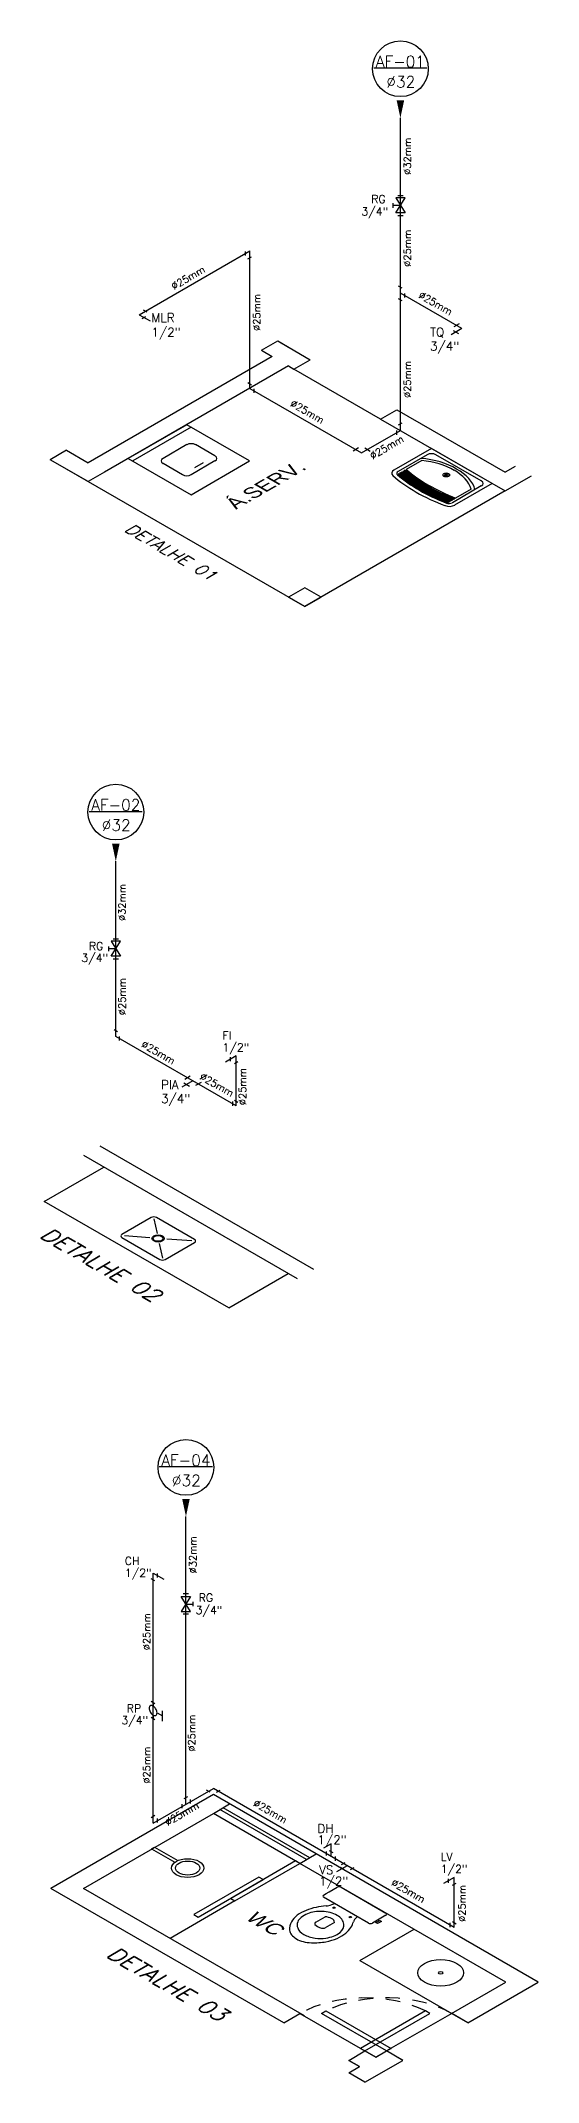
# Model space of a CAD drawing. Header units: millimetres. Extents: x 1936 to 2253, y 326 to 453.
# Drawn here: x 1961.42 to 1965.4, y 350.99 to 367.32 of the extents above; entities that cross this region are included whole.
import ezdxf
from ezdxf.enums import TextEntityAlignment as Align

# ---------------------------------------------------------------- set-up
doc = ezdxf.new("R2010")
doc.units = ezdxf.units.MM
doc.header["$LTSCALE"] = 0.5
doc.linetypes.add('DASHED2', pattern=[0.375, 0.25, -0.125])
for name, color, linetype in [('-HIDRO', 8, 'Continuous'), ('A-PEN-Y', 2, 'Continuous'), ('AF', 5, 'Continuous'), ('CONEXAO_AG_FRIA', 2, 'Continuous'), ('CONEXÃO_HIDRÁULICA', 2, 'Continuous'), ('Diametro', 2, 'Continuous'), ('Prumadas_L', 1, 'Continuous'), ('Prumadas_Q', 3, 'Continuous'), ('Prumadas_T', 2, 'Continuous')]:
    doc.layers.add(name, color=color, linetype=linetype)
doc.layers.add('E-PEN-C', color=4, linetype='Continuous', lineweight=15)
doc.styles.add('CARIMBO_DADOS', font='arial.ttf', dxfattribs={"height": 0.1})
doc.styles.add('ROMANS', font='romans')

# ---------------------------------------------------------------- blocks, each defined once
blk = doc.blocks.new('kl')
at = {"layer": '-HIDRO', "ltscale": 0.05}
for p, q in [((2.388, -0.771), (0.993, 0.624)), ((2.282, -0.877), (0.887, 0.518)), ((0.629, -0.002), (1.018, 0.387)), ((1.833, -1.205), (0.629, -0.002)), ((1.344, -0.198), (1.365, -0.364)), ((1.317, -0.412), (1.152, -0.391)), ((1.379, -0.475), (1.4, -0.64)), ((1.593, -0.447), (1.428, -0.426)), ((1.833, -1.205), (2.222, -0.816))]:
    blk.add_line(p, q, dxfattribs=at)
at = {"layer": '-HIDRO', "ltscale": 0.05, "flags": 128}
blk.add_lwpolyline([(1.61, -0.43), (1.361, -0.182, 0.414214), (1.327, -0.182), (1.135, -0.374, 0.414214), (1.135, -0.408), (1.384, -0.657, 0.414214), (1.417, -0.657), (1.61, -0.464, 0.414214)], format="xyb", close=True, dxfattribs=at)
at = {"layer": '-HIDRO', "ltscale": 0.05}
for radius in [0.04, 0.032]:
    blk.add_circle((1.372, -0.419), radius, dxfattribs=at)
at = {"layer": 'Prumadas_T', "style": 'ROMANS'}
blk.add_text('DETALHE 02', height=0.131, rotation=315, dxfattribs=at).set_placement((0.59, -0.4))
blk = doc.blocks.new('*U34', base_point=(2541.5, 289.3))
at = {"linetype": 'Continuous'}
blk.add_line((2532.6, 286.6), (2532.6, 292.1), dxfattribs=at)
for p, q in [((2541.5, 289.3), (2532.6, 289.3)), ((2535.8, 298.7), (2547.3, 280)), ((2535.8, 280), (2547.3, 298.7)), ((2547.3, 298.7), (2535.8, 298.7)), ((2538.2, 302), (2544.9, 302)), ((2547.3, 280), (2535.8, 280)), ((2538.2, 276.7), (2544.9, 276.7))]:
    blk.add_line(p, q)
blk = doc.blocks.new('NM')
at = {"layer": '-HIDRO'}
for p, q in [((0.166, 1.803), (0.272, 1.909)), ((0.272, 1.909), (0.484, 1.697)), ((0.272, 1.909), (0.342, 1.838)), ((0.166, 1.803), (0.236, 1.732)), ((0.236, 1.732), (-0.966, 0.53)), ((0.342, 1.626), (-0.86, 0.424)), ((0.342, 1.626), (0.378, 1.591)), ((0.342, 1.626), (0.378, 1.591)), ((0.378, 1.591), (0.484, 1.697)), ((0.943, 1.025), (0.378, 1.591)), ((0.943, 1.025), (1.05, 1.131)), ((1.05, 1.131), (1.757, 0.424)), ((-0.322, 0.962), (-0.704, 0.58)), ((-0.293, 0.934), (-0.675, 0.552)), ((0.088, 0.552), (-0.322, 0.962)), ((0.943, 1.025), (1.757, 0.212)), ((-1.107, 0.672), (-1.213, 0.566)), ((-1.107, 0.672), (-0.966, 0.53)), ((-0.322, 0.736), (-0.477, 0.58)), ((-0.138, 0.608), (-0.265, 0.736)), ((1.276, 0.693), (1.031, 0.448)), ((1.672, 0.297), (1.276, 0.693)), ((-0.966, 0.318), (-1.213, 0.566)), ((-0.704, 0.58), (-0.293, 0.17)), ((-0.138, 0.552), (-0.293, 0.396)), ((-0.293, 0.17), (0.088, 0.552)), ((1.247, 0.622), (1.058, 0.433)), ((1.213, 0.556), (1.111, 0.455)), ((1.601, 0.325), (1.304, 0.622)), ((0.448, -1.096), (-1.107, 0.459)), ((-0.86, 0.424), (-0.966, 0.318)), ((-0.35, 0.396), (-0.477, 0.524)), ((-0.216, 0.531), (-0.272, 0.474)), ((1.063, 0.407), (1.058, 0.402)), ((1.073, 0.417), (1.068, 0.412)), ((1.083, 0.427), (1.078, 0.422)), ((1.093, 0.437), (1.088, 0.432)), ((1.103, 0.447), (1.098, 0.442)), ((1.822, 0.489), (1.757, 0.424)), ((1.601, 0.269), (1.412, 0.079)), ((1.672, 0.297), (1.427, 0.052)), ((1.757, 0.212), (0.448, -1.096)), ((1.535, 0.234), (1.433, 0.132)), ((1.386, 0.084), (1.381, 0.079)), ((1.396, 0.094), (1.391, 0.089)), ((1.406, 0.104), (1.401, 0.099)), ((1.416, 0.114), (1.411, 0.109)), ((1.426, 0.124), (1.421, 0.119)), ((0.448, -0.884), (0.342, -0.99)), ((0.555, -0.99), (0.448, -0.884)), ((0.342, -0.99), (0.448, -1.096)), ((0.448, -1.096), (0.555, -0.99))]:
    blk.add_line(p, q, dxfattribs=at)
at = {"layer": '-HIDRO', "ltscale": 0.05}
blk.add_line((1.757, 0.212), (1.928, 0.383), dxfattribs=at)
at = {"layer": '-HIDRO'}
for radius in [0.0225, 0.011]:
    blk.add_circle((1.372, 0.393), radius, dxfattribs=at)
for centre, radius, start, end in [((-0.293, 0.707), 0.04, 45, 135), ((-0.449, 0.552), 0.04, 135, 225), ((-0.166, 0.58), 0.04, 315, 45), ((1.15, 0.188), 0.397, 43.2163, 81.789), ((1.146, 0.174), 0.388, 44.2963, 80.1797), ((1.276, 0.594), 0.04, 45, 135), ((1.066, 0.413), 0.05, 135, 213.2868), ((1.079, 0.411), 0.03, 135, 213.7018), ((2.049, 1.082), 1.202, 214.4577, 225.4155), ((2.049, 1.082), 1.195, 214.3953, 225.4155), ((2.049, 1.082), 1.188, 214.3321, 225.4155), ((2.049, 1.082), 1.181, 214.2681, 225.4155), ((2.049, 1.082), 1.174, 214.2033, 225.4155), ((2.049, 1.082), 1.167, 214.1378, 225.4155), ((2.049, 1.082), 1.16, 214.0715, 225.4155), ((2.049, 1.082), 1.153, 214.0043, 225.4155), ((2.049, 1.082), 1.146, 213.9363, 225.4155), ((2.049, 1.082), 1.139, 213.8675, 225.4155), ((2.052, 1.084), 1.132, 213.7978, 225.4155), ((1.153, 0.168), 0.388, 9.8203, 45.7037), ((1.167, 0.171), 0.397, 8.211, 46.7837), ((-0.322, 0.425), 0.04, 225, 315), ((2.013, 1.035), 1.183, 213.2868, 225), ((2.013, 1.035), 1.153, 213.7018, 225), ((2.061, 1.07), 1.139, 224.5845, 236.1325), ((2.063, 1.073), 1.132, 224.5845, 236.2022), ((1.573, 0.297), 0.04, 315, 45), ((2.013, 1.035), 1.183, 225, 236.7132), ((2.013, 1.035), 1.153, 225, 236.2982), ((2.061, 1.07), 1.202, 224.5845, 235.5423), ((2.061, 1.07), 1.195, 224.5845, 235.6047), ((2.061, 1.07), 1.188, 224.5845, 235.6679), ((2.061, 1.07), 1.181, 224.5845, 235.7319), ((2.061, 1.07), 1.174, 224.5845, 235.7967), ((2.061, 1.07), 1.167, 224.5845, 235.8622), ((2.061, 1.07), 1.16, 224.5845, 235.9285), ((2.061, 1.07), 1.153, 224.5845, 235.9957), ((2.061, 1.07), 1.146, 224.5845, 236.0637), ((1.392, 0.088), 0.05, 236.7132, 315), ((1.39, 0.1), 0.03, 236.2982, 315)]:
    blk.add_arc(centre, radius, start, end, dxfattribs=at)
at = {"layer": '-HIDRO', "style": 'CARIMBO_DADOS'}
blk.add_text('Á.SERV.', height=0.12, rotation=45, dxfattribs=at).set_placement((0.234, 0.234), align=Align.CENTER)
at = {"layer": 'Diametro', "style": 'ROMANS'}
blk.add_text('DETALHE 01', height=0.1, rotation=315, dxfattribs=at).set_placement((-0.451, -0.523), align=Align.CENTER)
blk = doc.blocks.new('FGTT')
at = {"layer": '-HIDRO'}
for p, q in [((-0.399, 1.775), (-1.46, 0.714)), ((0.272, 1.103), (-0.399, 1.775)), ((-0.399, 1.562), (-0.293, 1.669)), ((0.166, 0.997), (-0.399, 1.562)), ((-0.802, 1.16), (-0.783, 1.179)), ((-0.802, 1.16), (-0.651, 1.009)), ((-0.783, 1.179), (-0.632, 1.028)), ((0.166, 0.997), (0.272, 1.103)), ((0.663, 0.329), (0.655, 0.337)), ((0.661, 0.327), (0.687, 0.352)), ((0.672, 0.315), (0.661, 0.327)), ((0.685, 0.328), (0.672, 0.315)), ((0.676, 0.358), (0.684, 0.35)), ((0.698, 0.341), (0.685, 0.328)), ((0.687, 0.352), (0.698, 0.341)), ((0.557, -0.101), (0.911, 0.253)), ((0.557, -0.101), (1.157, -0.7))]:
    blk.add_line(p, q, dxfattribs=at)
at = {"layer": '-HIDRO', "ltscale": 0.05}
for p, q in [((0.209, 1.039), (-0.357, 1.605)), ((0.23, 1.06), (-0.336, 1.626)), ((-1.248, 0.714), (-0.399, 1.562)), ((1.722, -0.347), (0.272, 1.103)), ((0.138, 1.025), (-0.286, 0.601)), ((-0.258, 0.573), (0.166, 0.997)), ((0.166, 0.997), (0.138, 1.025)), ((1.51, -0.347), (0.166, 0.997)), ((-0.102, 0.841), (-0.527, 0.417)), ((-0.498, 0.389), (-0.074, 0.813)), ((-0.074, 0.813), (-0.102, 0.841)), ((0.06, -0.806), (-1.46, 0.714)), ((0.195, -0.729), (-1.248, 0.714)), ((-0.258, 0.573), (-0.682, 0.148)), ((-0.286, 0.601), (-0.258, 0.573)), ((-0.527, 0.417), (-0.498, 0.389)), ((1.156, -0.7), (1.51, -0.347)), ((1.262, -0.806), (1.722, -0.347)), ((0.06, -0.806), (0.166, -0.7)), ((0.166, -0.7), (0.591, -1.125)), ((0.308, -0.7), (0.336, -0.672)), ((0.732, -1.124), (0.308, -0.7)), ((0.336, -0.672), (0.761, -1.096)), ((0.987, -0.672), (0.562, -1.096)), ((0.591, -1.125), (1.015, -0.7)), ((1.157, -0.7), (0.732, -1.124)), ((1.015, -0.7), (0.987, -0.672)), ((1.262, -0.806), (1.156, -0.7)), ((1.263, -0.806), (1.157, -0.7)), ((0.485, -1.231), (0.591, -1.125)), ((0.485, -1.231), (0.591, -1.125)), ((0.562, -1.096), (0.591, -1.125)), ((0.661, -1.195), (0.591, -1.125)), ((0.591, -1.125), (0.661, -1.195)), ((0.761, -1.096), (0.661, -1.195)), ((0.661, -1.195), (0.732, -1.125)), ((0.761, -1.096), (0.732, -1.124)), ((0.838, -1.23), (0.732, -1.124)), ((0.838, -1.231), (0.732, -1.125)), ((0.555, -1.301), (0.485, -1.231)), ((0.485, -1.231), (0.555, -1.301)), ((0.485, -1.372), (0.555, -1.301)), ((0.591, -1.478), (0.838, -1.231)), ((0.591, -1.478), (0.485, -1.372))]:
    blk.add_line(p, q, dxfattribs=at)
at = {"layer": '-HIDRO'}
for points in [[(0.582, 0.582), (0.728, 0.435, -0.418036), (0.728, 0.41), (0.639, 0.321, -0.424217), (0.613, 0.32), (0.321, 0.613, -0.430132), (0.321, 0.639), (0.337, 0.655), (0.358, 0.676), (0.41, 0.728, -0.418036), (0.435, 0.728)], [(0.409, 0.409, 0.18052), (0.311, 0.453, 0.167158), (0.216, 0.428, 0.1), (0.174, 0.385, 0.096291), (0.152, 0.336, 0.13332), (0.152, 0.266, 0.150886), (0.192, 0.192, 0.150886), (0.266, 0.152, 0.13332), (0.336, 0.152, 0.096291), (0.385, 0.174, 0.1), (0.428, 0.216, 0.167158), (0.453, 0.311, 0.18052)], [(0.264, 0.307, -0.276984), (0.269, 0.332), (0.33, 0.392, -0.393258), (0.392, 0.33), (0.332, 0.269, -0.276984), (0.307, 0.264, -0.2)]]:
    blk.add_lwpolyline(points, format="xyb", close=True, dxfattribs=at)
blk.add_lwpolyline([(0.394, 0.539), (0.371, 0.528, -0.060779), (0.337, 0.515, 0.06199), (0.272, 0.499, 0.067868), (0.207, 0.465, 0.08648), (0.149, 0.41, 0.085166), (0.111, 0.336, 0.098298), (0.099, 0.241, 0.182004), (0.143, 0.143, 0.182004), (0.241, 0.099, 0.098298), (0.336, 0.111, 0.085166), (0.41, 0.149, 0.08648), (0.465, 0.207, 0.067868), (0.499, 0.272, 0.06199), (0.515, 0.337, -0.060779), (0.527, 0.371), (0.539, 0.394)], format="xyb", dxfattribs=at)
for centre, radius in [((-0.567, 0.944), 0.106), ((-0.567, 0.944), 0.0797), ((0.389, 0.495), 0.0075), ((0.495, 0.389), 0.0075), ((1.085, -0.241), 0.15), ((1.085, -0.241), 0.015)]:
    blk.add_circle(centre, radius, dxfattribs=at)
at = {"layer": '-HIDRO', "linetype": 'DASHED2'}
for centre, start, end in [((0.592, -1.126), 48.9499, 135), ((0.731, -1.125), 45, 131.0501)]:
    blk.add_arc(centre, 0.601, start, end, dxfattribs=at)
at = {"layer": '-HIDRO', "style": 'CARIMBO_DADOS'}
blk.add_text('WC', height=0.12, rotation=315, dxfattribs=at).set_placement((-0.099, 0.271), align=Align.CENTER)
blk = doc.blocks.new('ADH_CXI_RG_A')
for p, q in [((0.019, 0.067), (-0.019, 0.089)), ((0, 0.078), (0, 0.046)), ((-0.019, -0.067), (0.019, -0.089)), ((0, -0.046), (0, -0.078)), ((0.04, -0.023), (0.094, -0.054)), ((0.094, -0.107), (0.094, -0.002))]:
    blk.add_line(p, q)
blk.add_lwpolyline([(0.04, -0.023, 0.064782), (0.037, -0.006, 0.052885), (0.03, 0.012, 0.05077), (0.02, 0.028, 0.057376), (0.007, 0.041, 0.075912), (-0.007, 0.049, 0.111921), (-0.02, 0.051, 0.1493), (-0.03, 0.047, 0.133827), (-0.037, 0.037, 0.091621), (-0.04, 0.023, 0.064782), (-0.037, 0.006, 0.052885), (-0.03, -0.012, 0.05077), (-0.02, -0.028, 0.057376), (-0.007, -0.041, 0.075912), (0.007, -0.049, 0.111921), (0.02, -0.051, 0.1493), (0.03, -0.047, 0.133827), (0.037, -0.037, 0.091621), (0.04, -0.023)], format="xyb", close=True)
blk = doc.blocks.new('*U18', base_point=(2541.5, 289.3))
at = {"linetype": 'Continuous'}
blk.add_line((2532.6, 286.6), (2532.6, 292.1), dxfattribs=at)
for p, q in [((2541.5, 289.3), (2532.6, 289.3)), ((2535.8, 298.7), (2547.3, 280)), ((2535.8, 280), (2547.3, 298.7)), ((2547.3, 298.7), (2535.8, 298.7)), ((2538.2, 302), (2544.9, 302)), ((2547.3, 280), (2535.8, 280)), ((2538.2, 276.7), (2544.9, 276.7))]:
    blk.add_line(p, q)

msp = doc.modelspace()

# ---------------------------------------------------------------- linework, layer by layer
at = {"layer": 'A-PEN-Y'}
for p, q in [((1962.234, 365.099), (1962.263, 365.116)), ((1962.272, 365.15), (1962.243, 365.166)), ((1964.768, 365.057), (1964.725, 365.032)), ((1964.719, 365.004), (1964.762, 364.979)), ((1963.079, 364.587), (1963.107, 364.57)), ((1963.126, 364.538), (1963.126, 364.505)), ((1963.962, 364.064), (1963.919, 364.039)), ((1964.014, 364.064), (1964.057, 364.039)), ((1962.617, 359.039), (1962.573, 359.014)), ((1962.567, 358.986), (1962.611, 358.961)), ((1962.704, 358.989), (1962.66, 358.964)), ((1962.97, 358.848), (1962.999, 358.832)), ((1962.955, 358.836), (1962.955, 358.803)), ((1962.776, 353.313), (1962.747, 353.329)), ((1962.827, 353.313), (1962.856, 353.33)), ((1963.703, 352.84), (1963.703, 352.807)), ((1963.729, 352.847), (1963.758, 352.83)), ((1963.776, 352.798), (1963.776, 352.765)), ((1963.848, 352.694), (1963.819, 352.711)), ((1963.827, 352.735), (1963.856, 352.752)), ((1963.898, 352.694), (1963.927, 352.711)), ((1964.693, 352.269), (1964.693, 352.235)), ((1964.714, 352.278), (1964.743, 352.261))]:
    msp.add_line(p, q, dxfattribs=at)
at = {"layer": 'AF'}
for p, q in [((1964.298, 364.203), (1964.298, 366.703)), ((1962.209, 365.13), (1963.093, 365.64)), ((1963.093, 364.54), (1963.093, 365.64)), ((1964.789, 365.02), (1964.298, 365.303)), ((1962.209, 365.13), (1962.296, 365.08)), ((1964.789, 365.02), (1964.703, 364.97)), ((1963.093, 364.54), (1963.987, 364.024)), ((1963.987, 364.024), (1964.298, 364.203)), ((1962.022, 359.358), (1962.022, 360.758)), ((1962.984, 358.802), (1962.022, 359.358)), ((1962.984, 359.202), (1962.898, 359.152)), ((1962.984, 358.802), (1962.984, 359.202)), ((1962.638, 359.002), (1962.551, 358.952)), ((1962.583, 353.218), (1962.583, 355.518)), ((1962.32, 353.066), (1962.32, 355.066)), ((1962.32, 355.066), (1962.407, 355.016)), ((1962.32, 353.066), (1962.802, 353.344)), ((1964.729, 352.232), (1962.802, 353.344)), ((1963.743, 352.9), (1963.683, 352.865)), ((1963.743, 352.8), (1963.743, 352.9)), ((1963.873, 352.725), (1963.786, 352.675)), ((1964.729, 352.632), (1964.642, 352.582)), ((1964.729, 352.232), (1964.729, 352.632))]:
    msp.add_line(p, q, dxfattribs=at)
at = {"layer": 'CONEXÃO_HIDRÁULICA'}
for p, q in [((1963.058, 365.604), (1963.058, 365.636)), ((1963.079, 365.576), (1963.107, 365.592)), ((1964.312, 365.342), (1964.284, 365.358)), ((1964.312, 365.241), (1964.284, 365.257)), ((1964.333, 365.267), (1964.333, 365.3)), ((1964.284, 364.249), (1964.312, 364.266)), ((1964.269, 364.17), (1964.269, 364.203)), ((1962.036, 359.395), (1962.008, 359.411)), ((1962.051, 359.325), (1962.051, 359.357)), ((1962.938, 359.159), (1962.938, 359.192)), ((1962.97, 359.14), (1962.998, 359.156)), ((1962.334, 355.004), (1962.306, 355.02)), ((1962.355, 355.03), (1962.355, 355.062)), ((1962.553, 353.185), (1962.553, 353.217)), ((1962.569, 353.264), (1962.597, 353.28)), ((1962.619, 353.222), (1962.619, 353.255)), ((1962.306, 353.112), (1962.334, 353.129)), ((1962.356, 353.071), (1962.356, 353.103)), ((1964.682, 352.589), (1964.682, 352.621)), ((1964.715, 352.569), (1964.743, 352.586))]:
    msp.add_line(p, q, dxfattribs=at)
at = {"layer": 'Prumadas_L'}
for p, q in [((1964.086, 367.103), (1964.51, 367.103)), ((1961.809, 361.157), (1962.234, 361.157)), ((1962.37, 355.917), (1962.795, 355.917))]:
    msp.add_line(p, q, dxfattribs=at)
for points in [[(1964.298, 366.703), (1964.268, 366.844), (1964.328, 366.844)], [(1962.022, 360.758), (1961.992, 360.899), (1962.052, 360.899)], [(1962.583, 355.518), (1962.553, 355.658), (1962.613, 355.658)]]:
    msp.add_solid(points, dxfattribs=at)
at = {"layer": 'Prumadas_Q'}
for centre in [(1964.298, 367.097), (1962.022, 361.152), (1962.583, 355.911)]:
    msp.add_circle(centre, 0.223, dxfattribs=at)

# ---------------------------------------------------------------- block references
at = {"xscale": 1.22478281, "yscale": 0.70710614, "zscale": 1.22478281}
for name, p in [('NM', (1962.984, 363.57)), ('FGTT', (1963.291, 352.039))]:
    msp.add_blockref(name, p, dxfattribs=at)
at = {"layer": 'CONEXAO_AG_FRIA', "xscale": 0.006400000000212458, "yscale": 0.006399999999985084, "zscale": 0.6400000000000001, "rotation": 1.814783487342004e-10}
msp.add_blockref('*U18', (1964.298, 366.003), dxfattribs=at)
at = {"layer": 'CONEXAO_AG_FRIA', "yscale": 0.006399999999985084, "zscale": 0.6400000000000001}
for name, p, xscale in [('*U34', (1962.022, 360.058), 0.006400000000212458), ('*U18', (1962.583, 354.818), -0.006400000000212458)]:
    msp.add_blockref(name, p, dxfattribs=dict(at, xscale=xscale))
at = {"layer": 'CONEXÃO_HIDRÁULICA', "xscale": 0.8000000000001819, "yscale": 0.7999999999999545, "zscale": 0.8, "rotation": 7.81612980987257e-10}
msp.add_blockref('ADH_CXI_RG_A', (1962.32, 353.966), dxfattribs=at)
at = {"layer": 'E-PEN-C', "xscale": 1.224782809999994, "yscale": 0.7071061400000005, "zscale": 1.22478281}
msp.add_blockref('kl', (1960.68, 358.038), dxfattribs=at)

# ---------------------------------------------------------------- texts
at = {"layer": 'CONEXAO_AG_FRIA', "style": 'ROMANS'}
for s, height, p in [('RG', 0.064, (1964.065, 366.022)), ('3/4"', 0.064, (1963.986, 365.923)), ('MLR', 0.07, (1962.307, 365.071)), ('1/2"', 0.07, (1962.307, 364.956)), ('TQ', 0.07, (1964.535, 364.955)), ('3/4"', 0.07, (1964.535, 364.843)), ('3/4"', 0.064, (1961.746, 359.954)), ('RG', 0.064, (1961.807, 360.048)), ('FI', 0.064, (1962.875, 359.334)), ('1/2"', 0.064, (1962.875, 359.238)), ('3/4"', 0.07, (1962.384, 358.825)), ('PIA', 0.07, (1962.384, 358.937)), ('CH', 0.064, (1962.094, 355.131)), ('1/2"', 0.064, (1962.094, 355.035)), ('3/4"', 0.064, (1962.66, 354.738)), ('RG', 0.064, (1962.685, 354.837)), ('RP', 0.064, (1962.11, 353.951)), ('3/4"', 0.064, (1962.066, 353.857)), ('DH', 0.07, (1963.635, 352.988)), ('1/2"', 0.07, (1963.635, 352.898)), ('LV', 0.064, (1964.62, 352.763)), ('VS', 0.07, (1963.648, 352.657)), ('1/2"', 0.07, (1963.648, 352.567)), ('1/2"', 0.064, (1964.62, 352.667))]:
    msp.add_text(s, height=height, dxfattribs=at).set_placement(p)
at = {"layer": 'Diametro', "style": 'ROMANS'}
for s, rotation, p in [('%%C32mm', 90, (1964.382, 366.397)), ('%%C25mm', 90, (1964.382, 365.661)), ('%%C25mm', 30, (1962.615, 365.401)), ('%%C25mm', 90, (1963.177, 365.148)), ('%%C25mm', 330, (1964.565, 365.196)), ('%%C25mm', 90, (1964.382, 364.612)), ('%%C25mm', 330, (1963.54, 364.329)), ('%%C25mm', 30, (1964.203, 364.045)), ('%%C32mm', 90, (1962.1, 360.429)), ('%%C25mm', 90, (1962.101, 359.676)), ('%%C25mm', 330, (1962.348, 359.204)), ('%%C25mm', 330, (1962.816, 358.946)), ('%%C25mm', 90, (1963.064, 358.956)), ('%%C32mm', 90, (1962.667, 355.211)), ('%%C25mm', 90, (1962.298, 354.596)), ('%%C25mm', 90, (1962.658, 353.785)), ('%%C25mm', 90, (1962.298, 353.529)), ('%%C25mm', 30, (1962.565, 353.116)), ('%%C25mm', 330, (1963.244, 353.135)), ('%%C25mm', 330, (1964.347, 352.499)), ('%%C25mm', 90, (1964.819, 352.424))]:
    msp.add_text(s, height=0.0576, rotation=rotation, dxfattribs=at).set_placement(p, align=Align.CENTER)
at = {"layer": 'Prumadas_T', "style": 'ROMANS'}
for s, p in [('AF-01', (1964.298, 367.109)), ('%%C32', (1964.301, 366.947)), ('AF-02', (1962.022, 361.164)), ('%%C32', (1962.025, 361.002)), ('AF-04', (1962.583, 355.923)), ('%%C32', (1962.586, 355.761))]:
    msp.add_text(s, height=0.09, dxfattribs=at).set_placement(p, align=Align.CENTER)
at = {"layer": 'Prumadas_T', "style": 'ROMANS', "oblique": 30.0016, "width": 1.154719}
msp.add_text('DETALHE 03', height=0.1135, rotation=330.0008, dxfattribs=at).set_placement((1961.935, 352.003))

doc.saveas('drawing.dxf')
